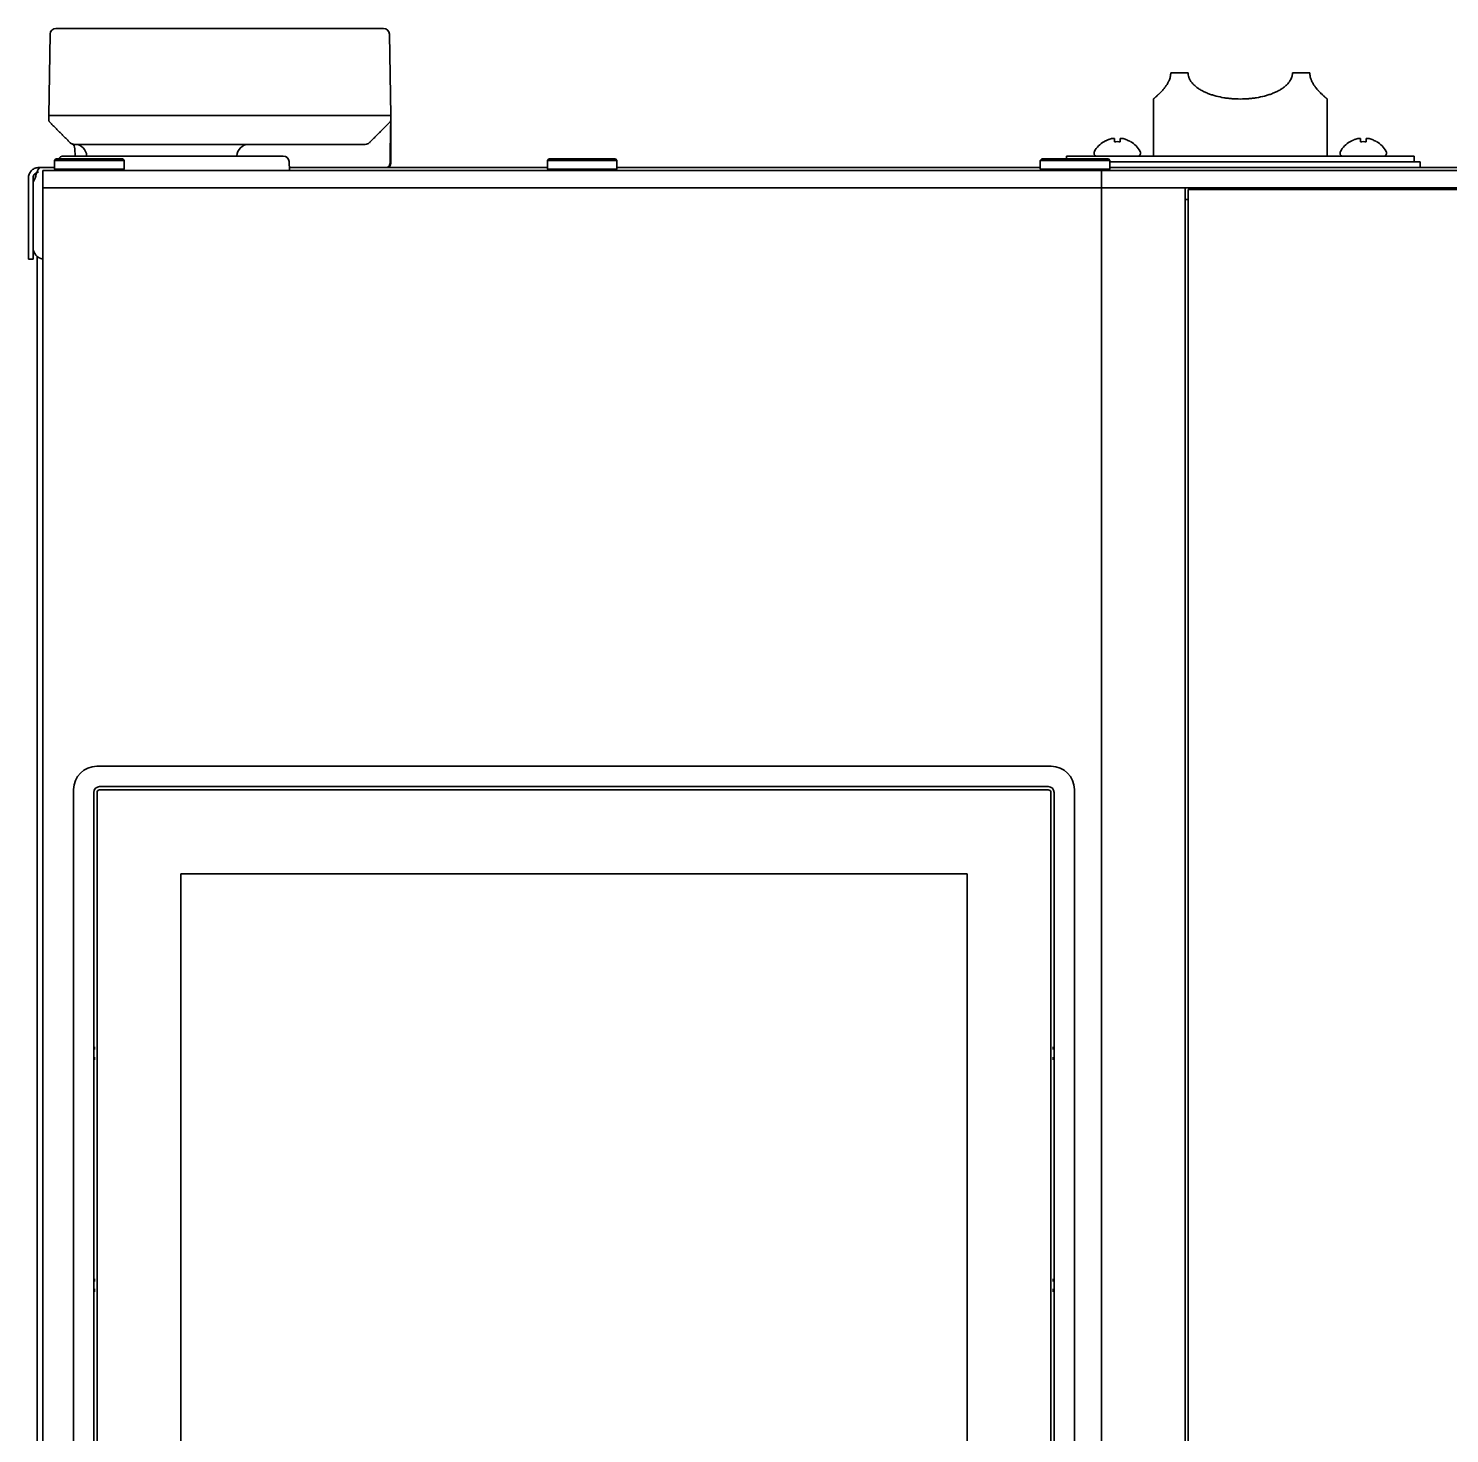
# Model space of a CAD drawing. Extents: x 53 to 4125, y 6244 to 9910.
# Drawn here: x 2212.8 to 2457.9, y 8524.6 to 8766.9 of the extents above; entities that cross this region are included whole.
import ezdxf

# ---------------------------------------------------------------- set-up
doc = ezdxf.new("R2010")
doc.units = 0
doc.header["$LTSCALE"] = 5
doc.layers.add('1', color=7, linetype='CONTINUOUS', true_color=0xffffff)

msp = doc.modelspace()

# ---------------------------------------------------------------- linework, layer by layer
at = {"layer": '1', "color": 7, "linetype": 'Continuous', "lineweight": 35}
for p, q in [((2216.28, 8751.9), (2216.52, 8765.92)), ((2217.52, 8766.9), (2223.28, 8766.9)), ((2223.28, 8766.9), (2268.28, 8766.9)), ((2274.03, 8766.9), (2268.28, 8766.9)), ((2275.03, 8765.92), (2275.28, 8751.9)), ((2409.78, 8759.23), (2412.78, 8759.23)), ((2430.78, 8759.23), (2433.78, 8759.23)), ((2406.78, 8754.73), (2406.78, 8744.9)), ((2436.78, 8744.9), (2436.78, 8754.73)), ((2216.29, 8751.19), (2216.28, 8751.9)), ((2223.28, 8751.9), (2216.28, 8751.9)), ((2268.28, 8751.9), (2223.28, 8751.9)), ((2275.28, 8751.9), (2268.28, 8751.9)), ((2275.26, 8751.19), (2275.23, 8749.21)), ((2275.28, 8751.9), (2275.26, 8751.19)), ((2275.28, 8745.37), (2275.28, 8750.44)), ((2275.23, 8749.21), (2275.16, 8745.12)), ((2220.81, 8744.9), (2220.79, 8746.13)), ((2268.28, 8746.9), (2223.28, 8746.9)), ((2396.56, 8745.5), (2396.56, 8745.3)), ((2398.26, 8747.35), (2398.26, 8747.38)), ((2402.86, 8747.38), (2402.86, 8747.35)), ((2404.56, 8745.3), (2404.56, 8745.5)), ((2438.99, 8745.5), (2438.99, 8745.3)), ((2440.69, 8747.35), (2440.69, 8747.38)), ((2445.29, 8747.38), (2445.29, 8747.35)), ((2446.99, 8745.3), (2446.99, 8745.5)), ((2214.58, 8742.9), (2214.83, 8742.9)), ((2214.83, 8742.9), (2217.28, 8742.9)), ((2217.53, 8744.4), (2217.28, 8744.15)), ((2217.28, 8744.15), (2229.28, 8744.15)), ((2217.28, 8744.15), (2217.28, 8742.65)), ((2217.28, 8742.65), (2217.53, 8742.4)), ((2229.28, 8742.65), (2217.28, 8742.65)), ((2217.53, 8744.4), (2229.03, 8744.4)), ((2256.72, 8744.9), (2218.83, 8744.9)), ((2222.81, 8744.94), (2222.81, 8744.9)), ((2229.28, 8744.15), (2229.03, 8744.4)), ((2229.03, 8742.4), (2229.28, 8742.65)), ((2229.28, 8742.65), (2229.28, 8744.15)), ((2248.74, 8744.9), (2248.74, 8744.94)), ((2257.78, 8742.4), (2257.72, 8743.94)), ((2257.76, 8742.9), (2302.28, 8742.9)), ((2275.27, 8743.64), (2275.28, 8743.9)), ((2302.53, 8744.4), (2302.28, 8744.15)), ((2302.28, 8744.15), (2302.28, 8742.65)), ((2302.28, 8744.15), (2314.28, 8744.15)), ((2302.28, 8742.65), (2302.53, 8742.4)), ((2314.28, 8742.65), (2302.28, 8742.65)), ((2302.53, 8744.4), (2314.03, 8744.4)), ((2314.28, 8744.15), (2314.03, 8744.4)), ((2314.03, 8742.4), (2314.28, 8742.65)), ((2314.28, 8742.65), (2314.28, 8744.15)), ((2314.28, 8742.9), (2387.28, 8742.9)), ((2387.53, 8744.4), (2387.28, 8744.15)), ((2387.28, 8744.15), (2387.28, 8742.65)), ((2387.28, 8744.15), (2399.28, 8744.15)), ((2387.28, 8742.65), (2387.53, 8742.4)), ((2399.28, 8742.65), (2387.28, 8742.65)), ((2387.53, 8744.4), (2399.03, 8744.4)), ((2391.78, 8744.9), (2451.78, 8744.9)), ((2391.78, 8744.9), (2391.78, 8744.4)), ((2399.28, 8744.15), (2399.03, 8744.4)), ((2399.03, 8742.4), (2399.28, 8742.65)), ((2399.28, 8742.65), (2399.28, 8744.15)), ((2399.28, 8743.9), (2452.78, 8743.9)), ((2399.28, 8742.9), (2779.27, 8742.9)), ((2451.78, 8743.9), (2451.78, 8744.9)), ((2452.78, 8742.9), (2452.78, 8743.9)), ((2212.78, 8740.37), (2212.78, 8741.1)), ((2212.78, 8740.37), (2212.78, 8729.1)), ((2213.58, 8740.37), (2213.58, 8741.1)), ((2213.92, 8741.1), (2213.58, 8740.37)), ((2213.58, 8740.37), (2213.58, 8729.1)), ((2213.58, 8740.37), (2213.58, 8729.1)), ((2215.28, 8742.4), (2217.28, 8742.4)), ((2215.28, 8739.4), (2215.28, 8742.4)), ((2396.45, 8742.4), (2217.28, 8742.4)), ((2396.45, 8742.4), (2397.86, 8742.4)), ((2411.62, 8742.4), (2397.86, 8742.4)), ((2397.86, 8742.4), (2397.86, 8739.4)), ((2411.62, 8742.4), (2412.32, 8742.4)), ((2766.23, 8742.4), (2412.32, 8742.4)), ((2217.28, 8739.4), (2215.28, 8739.4)), ((2215.28, 8739.4), (2215.28, 8055.9)), ((2396.45, 8739.4), (2217.28, 8739.4)), ((2397.86, 8739.4), (2396.45, 8739.4)), ((2411.62, 8739.4), (2397.86, 8739.4)), ((2397.86, 8739.4), (2397.86, 8055.9)), ((2412.32, 8739.4), (2411.62, 8739.4)), ((2412.28, 8739.4), (2412.28, 8055.9)), ((2766.23, 8739.4), (2412.32, 8739.4)), ((2765.78, 8739.15), (2412.78, 8739.15)), ((2412.78, 8739.15), (2412.78, 8055.9)), ((2413.28, 8739.4), (2413.28, 8739.15)), ((2413.68, 8739.15), (2413.68, 8739.4)), ((2414.68, 8739.4), (2414.68, 8739.15)), ((2415.68, 8739.4), (2415.68, 8739.15)), ((2421.14, 8739.4), (2421.14, 8739.15)), ((2412.78, 8737.4), (2412.28, 8737.4)), ((2212.78, 8727.1), (2212.78, 8729.1)), ((2213.58, 8727.1), (2213.58, 8729.1)), ((2213.58, 8727.1), (2212.78, 8727.1)), ((2214.28, 8012.25), (2214.28, 8727.57)), ((2224.56, 8639.65), (2389.16, 8639.65)), ((2220.56, 8457.15), (2220.56, 8635.65)), ((2224.06, 8635.15), (2224.06, 8457.15)), ((2224.61, 8635.15), (2224.61, 8263.15)), ((2388.66, 8636.15), (2225.06, 8636.15)), ((2388.66, 8635.6), (2225.06, 8635.6)), ((2389.11, 8263.15), (2389.11, 8635.15)), ((2389.66, 8457.15), (2389.66, 8635.15)), ((2393.16, 8635.65), (2393.16, 8457.15)), ((2239.06, 8621.13), (2239.06, 8404.17)), ((2374.66, 8621.13), (2239.06, 8621.13)), ((2374.66, 8404.17), (2374.66, 8621.13)), ((2224.06, 8591.15), (2224.31, 8591.15)), ((2224.31, 8590.9), (2224.06, 8590.9)), ((2389.41, 8591.15), (2389.66, 8591.15)), ((2389.66, 8590.9), (2389.41, 8590.9)), ((2224.06, 8589.4), (2224.31, 8589.4)), ((2224.31, 8589.15), (2224.06, 8589.15)), ((2389.41, 8589.4), (2389.66, 8589.4)), ((2389.66, 8589.15), (2389.41, 8589.15)), ((2224.06, 8551.15), (2224.31, 8551.15)), ((2224.31, 8550.9), (2224.06, 8550.9)), ((2224.06, 8549.4), (2224.31, 8549.4)), ((2224.31, 8549.15), (2224.06, 8549.15)), ((2389.41, 8551.15), (2389.66, 8551.15)), ((2389.66, 8550.9), (2389.41, 8550.9)), ((2389.41, 8549.4), (2389.66, 8549.4)), ((2389.66, 8549.15), (2389.41, 8549.15))]:
    msp.add_line(p, q, dxfattribs=at)
for centre, radius, start, end in [((2217.52, 8765.9), 1, 90, 179), ((2274.03, 8765.9), 1, 1, 90), ((2219.79, 8746.12), 1, 1, 63.2354), ((2220.81, 8744.9), 2, 1, 90), ((2250.74, 8744.9), 2, 90, 179), ((2270.86, 8747.9), 1, 270, 315), ((2396.96, 8745.5), 0.4, 149.6988, 180), ((2396.96, 8745.3), 0.4, 180, 270), ((2400.76, 8743.28), 4.8, 121.5837, 149.6988), ((2400.56, 8743.6), 3.78, 90.0035, 97.6041), ((2400.56, 8743.6), 3.78, 82.3959, 89.9965), ((2400.36, 8743.28), 4.8, 30.3012, 58.4186), ((2404.16, 8745.3), 0.4, 270, 0), ((2404.16, 8745.5), 0.4, 0, 30.3012), ((2439.39, 8745.5), 0.4, 149.6988, 180), ((2439.39, 8745.3), 0.4, 180, 270), ((2443.19, 8743.28), 4.8, 121.5837, 149.6988), ((2442.99, 8743.6), 3.78, 90.0035, 97.6041), ((2442.99, 8743.6), 3.78, 82.3959, 89.9965), ((2442.79, 8743.28), 4.8, 30.3012, 58.4186), ((2446.59, 8745.3), 0.4, 270, 0), ((2446.59, 8745.5), 0.4, 0, 30.3012), ((2218.83, 8743.9), 1, 90, 149.9995), ((2256.72, 8743.9), 1, 2, 90), ((2274.52, 8743.65), 0.75, 270, 359), ((2415.68, 8737.4), 2, 90, 120.0009), ((2215.58, 8729.1), 2, 180, 261.315), ((2224.56, 8635.65), 4, 90, 180), ((2389.16, 8635.65), 4, 0, 90), ((2225.06, 8635.15), 1, 90, 180), ((2225.06, 8635.15), 0.45, 90, 180), ((2388.66, 8635.15), 1, 0, 90), ((2388.66, 8635.15), 0.45, 0, 90)]:
    msp.add_arc(centre, radius, start, end, dxfattribs=at)
for start_param, end_param in [(3.141593, 3.794822), (3.794822, 4.694936)]:
    msp.add_ellipse((2274.39, 8743.65), major_axis=(0, 0.75), ratio=0.999954, start_param=start_param, end_param=end_param, dxfattribs=at)
for points, knots in [([(2409.78, 8759.23), (2409.78, 8759.17), (2409.77, 8759.11), (2409.77, 8758.99), (2409.76, 8758.93), (2409.74, 8758.75), (2409.72, 8758.64), (2409.67, 8758.41), (2409.64, 8758.31), (2409.57, 8758.1), (2409.53, 8758), (2409.48, 8757.88), (2409.47, 8757.86), (2409.45, 8757.81), (2409.43, 8757.79), (2409.4, 8757.72), (2409.38, 8757.67), (2409.31, 8757.54), (2409.26, 8757.46), (2409.17, 8757.29), (2409.12, 8757.22), (2409.02, 8757.07), (2408.97, 8757), (2408.9, 8756.89), (2408.87, 8756.86), (2408.82, 8756.79), (2408.8, 8756.76), (2408.72, 8756.66), (2408.67, 8756.6), (2408.57, 8756.48), (2408.53, 8756.42), (2408.43, 8756.31), (2408.38, 8756.25), (2408.15, 8755.99), (2407.97, 8755.81), (2407.76, 8755.61), (2407.72, 8755.57), (2407.65, 8755.5), (2407.53, 8755.39), (2407.43, 8755.3), (2407.24, 8755.12), (2407.13, 8755.03), (2407.02, 8754.93), (2406.99, 8754.91), (2406.96, 8754.88), (2406.94, 8754.87), (2406.93, 8754.86), (2406.89, 8754.83), (2406.84, 8754.78), (2406.8, 8754.75), (2406.78, 8754.73), (2406.78, 8754.73), (2406.78, 8754.73)], [0, 0, 0, 0, 0.015636, 0.015636, 0.031272, 0.031272, 0.062545, 0.062545, 0.093817, 0.093817, 0.12509, 0.12509, 0.132908, 0.132908, 0.140726, 0.140726, 0.156362, 0.156362, 0.187635, 0.187635, 0.218907, 0.218907, 0.25018, 0.25018, 0.265816, 0.265816, 0.281452, 0.281452, 0.312725, 0.312725, 0.343997, 0.343997, 0.37527, 0.37527, 0.50036, 0.50036, 0.531632, 0.531632, 0.562905, 0.62545, 0.62545, 0.750539, 0.750539, 0.781812, 0.797448, 0.797448, 0.813084, 0.813084, 0.875629, 0.938174, 0.938174, 1, 1, 1, 1]), ([(2430.78, 8759.23), (2430.78, 8759.17), (2430.77, 8759.11), (2430.76, 8758.99), (2430.76, 8758.93), (2430.73, 8758.75), (2430.7, 8758.64), (2430.63, 8758.41), (2430.59, 8758.31), (2430.49, 8758.1), (2430.44, 8758), (2430.35, 8757.86), (2430.32, 8757.81), (2430.25, 8757.72), (2430.22, 8757.67), (2430.12, 8757.54), (2430.05, 8757.45), (2429.9, 8757.29), (2429.83, 8757.22), (2429.67, 8757.07), (2429.59, 8756.99), (2429.47, 8756.89), (2429.42, 8756.85), (2429.34, 8756.79), (2429.29, 8756.75), (2429.16, 8756.66), (2429.08, 8756.59), (2428.81, 8756.41), (2428.62, 8756.3), (2428.24, 8756.09), (2428.04, 8756), (2427.64, 8755.81), (2427.44, 8755.73), (2427.13, 8755.61), (2427.02, 8755.57), (2426.81, 8755.5), (2426.7, 8755.46), (2426.38, 8755.36), (2426.16, 8755.3), (2425.5, 8755.12), (2425.05, 8755.03), (2424.36, 8754.92), (2424.13, 8754.88), (2423.78, 8754.84), (2423.61, 8754.82), (2423.43, 8754.8), (2423.31, 8754.79), (2423.25, 8754.79), (2422.72, 8754.75), (2422.25, 8754.73), (2421.3, 8754.73), (2420.83, 8754.75), (2420.13, 8754.8), (2419.89, 8754.83), (2419.54, 8754.87), (2419.42, 8754.88), (2419.19, 8754.92), (2419.08, 8754.93), (2418.5, 8755.03), (2418.05, 8755.12), (2417.39, 8755.29), (2417.18, 8755.36), (2416.75, 8755.49), (2416.54, 8755.57), (2416.22, 8755.68), (2416.12, 8755.73), (2415.91, 8755.81), (2415.81, 8755.86), (2415.51, 8755.99), (2415.31, 8756.09), (2415.03, 8756.25), (2414.93, 8756.3), (2414.75, 8756.42), (2414.65, 8756.47), (2414.47, 8756.59), (2414.39, 8756.66), (2414.26, 8756.75), (2414.21, 8756.79), (2414.13, 8756.85), (2414.08, 8756.89), (2413.96, 8756.99), (2413.88, 8757.07), (2413.72, 8757.22), (2413.65, 8757.29), (2413.5, 8757.46), (2413.43, 8757.54), (2413.33, 8757.67), (2413.3, 8757.72), (2413.23, 8757.81), (2413.2, 8757.86), (2413.11, 8758), (2413.06, 8758.1), (2412.99, 8758.25), (2412.97, 8758.31), (2412.93, 8758.39), (2412.92, 8758.41), (2412.9, 8758.47), (2412.89, 8758.5), (2412.85, 8758.64), (2412.82, 8758.75), (2412.8, 8758.93), (2412.79, 8758.99), (2412.78, 8759.08), (2412.78, 8759.11), (2412.78, 8759.17), (2412.78, 8759.2), (2412.78, 8759.23)], [0, 0, 0, 0, 0.007812, 0.007812, 0.015625, 0.015625, 0.03125, 0.03125, 0.046875, 0.046875, 0.0625, 0.0625, 0.070312, 0.070312, 0.078125, 0.078125, 0.09375, 0.09375, 0.109375, 0.109375, 0.125, 0.125, 0.132812, 0.132812, 0.140625, 0.140625, 0.15625, 0.15625, 0.1875, 0.1875, 0.21875, 0.21875, 0.25, 0.25, 0.265625, 0.265625, 0.28125, 0.28125, 0.3125, 0.3125, 0.375, 0.375, 0.40625, 0.40625, 0.421875, 0.429687, 0.429687, 0.4375, 0.4375, 0.5, 0.5, 0.5625, 0.5625, 0.59375, 0.59375, 0.609375, 0.609375, 0.625, 0.625, 0.6875, 0.6875, 0.71875, 0.71875, 0.75, 0.75, 0.765625, 0.765625, 0.78125, 0.78125, 0.8125, 0.8125, 0.828125, 0.828125, 0.84375, 0.84375, 0.859375, 0.859375, 0.867187, 0.867187, 0.875, 0.875, 0.890625, 0.890625, 0.90625, 0.90625, 0.921875, 0.921875, 0.929688, 0.929688, 0.9375, 0.9375, 0.953125, 0.953125, 0.960938, 0.960938, 0.964844, 0.964844, 0.96875, 0.96875, 0.984375, 0.984375, 0.992188, 0.992188, 0.996094, 0.996094, 1, 1, 1, 1]), ([(2436.78, 8754.73), (2436.78, 8754.73), (2436.78, 8754.73), (2436.78, 8754.73), (2436.75, 8754.75), (2436.69, 8754.8), (2436.66, 8754.83), (2436.59, 8754.88), (2436.55, 8754.92), (2436.49, 8754.97), (2436.45, 8755), (2436.41, 8755.04), (2436.39, 8755.06), (2436.37, 8755.07), (2436.31, 8755.13), (2436.19, 8755.24), (2436.05, 8755.36), (2435.91, 8755.5), (2435.83, 8755.57), (2435.67, 8755.73), (2435.58, 8755.81), (2435.41, 8755.99), (2435.31, 8756.09), (2435.2, 8756.22), (2435.17, 8756.25), (2435.12, 8756.3), (2435.1, 8756.33), (2435.03, 8756.42), (2434.98, 8756.47), (2434.83, 8756.66), (2434.73, 8756.78), (2434.6, 8756.96), (2434.58, 8756.99), (2434.53, 8757.07), (2434.5, 8757.1), (2434.43, 8757.22), (2434.38, 8757.29), (2434.29, 8757.46), (2434.24, 8757.54), (2434.15, 8757.72), (2434.11, 8757.81), (2434.05, 8757.93), (2434.04, 8757.95), (2434.02, 8758), (2433.99, 8758.07), (2433.97, 8758.15), (2433.91, 8758.31), (2433.88, 8758.41), (2433.84, 8758.58), (2433.83, 8758.64), (2433.81, 8758.75), (2433.8, 8758.81), (2433.78, 8758.99), (2433.78, 8759.11), (2433.78, 8759.23)], [0, 0, 0, 0, 0.000375, 0.000375, 0.125328, 0.125328, 0.187805, 0.187805, 0.250281, 0.250281, 0.281519, 0.297139, 0.297139, 0.312758, 0.312758, 0.375234, 0.437711, 0.437711, 0.500187, 0.500187, 0.562664, 0.562664, 0.625141, 0.625141, 0.64076, 0.64076, 0.656379, 0.656379, 0.687617, 0.687617, 0.750094, 0.750094, 0.765713, 0.765713, 0.781332, 0.781332, 0.81257, 0.81257, 0.843809, 0.843809, 0.875047, 0.875047, 0.882856, 0.882856, 0.890666, 0.906285, 0.906285, 0.937523, 0.937523, 0.953143, 0.953143, 0.968762, 0.968762, 1, 1, 1, 1]), ([(2216.29, 8751.19), (2216.29, 8751.14), (2216.29, 8751.09), (2216.31, 8751), (2216.33, 8750.95), (2216.37, 8750.86), (2216.39, 8750.82), (2216.44, 8750.74), (2216.47, 8750.7), (2216.51, 8750.67)], [0, 0, 0, 0, 0.25, 0.25, 0.5, 0.5, 0.75, 0.75, 1, 1, 1, 1]), ([(2275.04, 8750.67), (2275.08, 8750.7), (2275.11, 8750.74), (2275.16, 8750.82), (2275.18, 8750.86), (2275.22, 8750.95), (2275.24, 8751), (2275.26, 8751.09), (2275.26, 8751.14), (2275.26, 8751.19)], [0, 0, 0, 0, 0.25, 0.25, 0.5, 0.5, 0.75, 0.75, 1, 1, 1, 1]), ([(2400.06, 8747.35), (2400.06, 8747.47), (2400.06, 8747.58), (2400.06, 8747.72), (2400.06, 8747.76), (2400.06, 8747.83), (2400.06, 8747.87), (2400.06, 8747.9)], [0, 0, 0, 0, 0.5, 0.5, 0.75, 0.75, 1, 1, 1, 1]), ([(2402.86, 8747.35), (2402.65, 8747.47), (2402.44, 8747.58), (2402.12, 8747.72), (2402.01, 8747.76), (2401.79, 8747.83), (2401.67, 8747.87), (2401.56, 8747.9)], [0, 0, 0, 0, 0.5, 0.5, 0.75, 0.75, 1, 1, 1, 1]), ([(2442.49, 8747.35), (2442.49, 8747.47), (2442.49, 8747.58), (2442.49, 8747.72), (2442.49, 8747.76), (2442.49, 8747.83), (2442.49, 8747.87), (2442.49, 8747.9)], [0, 0, 0, 0, 0.5, 0.5, 0.75, 0.75, 1, 1, 1, 1]), ([(2445.29, 8747.35), (2445.09, 8747.47), (2444.88, 8747.58), (2444.56, 8747.72), (2444.45, 8747.76), (2444.22, 8747.83), (2444.11, 8747.87), (2443.99, 8747.9)], [0, 0, 0, 0, 0.5, 0.5, 0.75, 0.75, 1, 1, 1, 1]), ([(2220.69, 8746.9), (2220.62, 8746.9), (2220.56, 8746.91), (2220.43, 8746.93), (2220.37, 8746.95), (2220.19, 8747.03), (2220.08, 8747.1), (2219.98, 8747.19)], [0, 0, 0, 0, 0.25, 0.25, 0.5, 0.5, 1, 1, 1, 1]), ([(2220.69, 8746.9), (2220.62, 8746.9), (2220.56, 8746.91), (2220.43, 8746.93), (2220.37, 8746.95), (2220.25, 8747), (2220.19, 8747.03), (2220.08, 8747.11), (2220.03, 8747.15), (2219.98, 8747.19)], [0, 0, 0, 0, 0.25, 0.25, 0.5, 0.5, 0.75, 0.75, 1, 1, 1, 1]), ([(2220.69, 8746.9), (2220.62, 8746.9), (2220.56, 8746.91), (2220.43, 8746.93), (2220.37, 8746.95), (2220.25, 8747), (2220.19, 8747.03), (2220.08, 8747.11), (2220.03, 8747.15), (2219.98, 8747.19)], [0, 0, 0, 0, 0.25, 0.25, 0.5, 0.5, 0.75, 0.75, 1, 1, 1, 1]), ([(2220.69, 8746.9), (2220.62, 8746.9), (2220.56, 8746.91), (2220.43, 8746.93), (2220.37, 8746.95), (2220.25, 8747), (2220.19, 8747.03), (2220.08, 8747.11), (2220.03, 8747.15), (2219.98, 8747.19)], [0, 0, 0, 0, 0.25, 0.25, 0.5, 0.5, 0.75, 0.75, 1, 1, 1, 1]), ([(2220.69, 8746.9), (2220.62, 8746.9), (2220.56, 8746.91), (2220.43, 8746.93), (2220.37, 8746.95), (2220.19, 8747.03), (2220.08, 8747.1), (2219.98, 8747.19)], [0, 0, 0, 0, 0.25, 0.25, 0.5, 0.5, 1, 1, 1, 1]), ([(2223.28, 8746.9), (2223.19, 8746.9), (2223.11, 8746.9), (2222.94, 8746.9), (2222.86, 8746.9), (2222.74, 8746.9), (2222.7, 8746.9), (2222.61, 8746.9), (2222.57, 8746.9), (2222.45, 8746.9), (2222.38, 8746.9), (2222.22, 8746.9), (2222.15, 8746.9), (2222.04, 8746.9), (2222, 8746.9), (2221.93, 8746.9), (2221.89, 8746.9), (2221.79, 8746.9), (2221.72, 8746.9), (2221.59, 8746.9), (2221.53, 8746.9), (2221.41, 8746.9), (2221.35, 8746.9), (2221.27, 8746.9), (2221.24, 8746.9), (2221.19, 8746.9), (2221.17, 8746.9), (2221.1, 8746.9), (2221.05, 8746.9), (2220.99, 8746.9), (2220.97, 8746.9), (2220.94, 8746.9), (2220.92, 8746.9), (2220.89, 8746.9), (2220.87, 8746.9), (2220.84, 8746.9), (2220.83, 8746.9), (2220.8, 8746.9), (2220.79, 8746.9), (2220.77, 8746.9), (2220.76, 8746.9), (2220.74, 8746.9), (2220.73, 8746.9), (2220.72, 8746.9), (2220.71, 8746.9), (2220.7, 8746.9), (2220.7, 8746.9), (2220.69, 8746.9), (2220.69, 8746.9), (2220.69, 8746.9), (2220.69, 8746.9), (2220.69, 8746.9), (2220.69, 8746.9), (2220.69, 8746.9)], [0, 0, 0, 0, 0.0625, 0.0625, 0.125, 0.125, 0.15625, 0.15625, 0.1875, 0.1875, 0.25, 0.25, 0.3125, 0.3125, 0.34375, 0.34375, 0.375, 0.375, 0.4375, 0.4375, 0.5, 0.5, 0.5625, 0.5625, 0.59375, 0.59375, 0.625, 0.625, 0.6875, 0.6875, 0.71875, 0.71875, 0.75, 0.75, 0.78125, 0.78125, 0.8125, 0.8125, 0.84375, 0.84375, 0.875, 0.875, 0.90625, 0.90625, 0.9375, 0.9375, 0.96875, 0.96875, 0.984375, 0.984375, 0.992187, 0.992187, 1, 1, 1, 1]), ([(2268.31, 8746.9), (2268.31, 8746.9), (2268.31, 8746.9), (2268.3, 8746.9), (2268.29, 8746.9), (2268.28, 8746.9), (2268.28, 8746.9), (2268.27, 8746.9)], [0, 0, 0, 0, 0.150816, 0.150816, 0.575408, 0.575408, 1, 1, 1, 1]), ([(2268.33, 8746.9), (2268.33, 8746.9), (2268.33, 8746.9), (2268.33, 8746.9), (2268.32, 8746.9), (2268.32, 8746.9), (2268.32, 8746.9), (2268.31, 8746.9)], [0, 0, 0, 0, 0.206132, 0.206132, 0.636473, 0.636473, 1, 1, 1, 1]), ([(2270.86, 8746.9), (2270.86, 8746.9), (2270.86, 8746.9), (2270.86, 8746.9), (2270.85, 8746.9), (2270.84, 8746.9), (2270.83, 8746.9), (2270.81, 8746.9), (2270.8, 8746.9), (2270.78, 8746.9), (2270.77, 8746.9), (2270.73, 8746.9), (2270.7, 8746.9), (2270.64, 8746.9), (2270.6, 8746.9), (2270.54, 8746.9), (2270.52, 8746.9), (2270.48, 8746.9), (2270.46, 8746.9), (2270.39, 8746.9), (2270.34, 8746.9), (2270.24, 8746.9), (2270.18, 8746.9), (2270.07, 8746.9), (2270, 8746.9), (2269.91, 8746.9), (2269.88, 8746.9), (2269.81, 8746.9), (2269.78, 8746.9), (2269.67, 8746.9), (2269.6, 8746.9), (2269.49, 8746.9), (2269.45, 8746.9), (2269.38, 8746.9), (2269.34, 8746.9), (2269.27, 8746.9), (2269.23, 8746.9), (2269.15, 8746.9), (2269.11, 8746.9), (2269.03, 8746.9), (2268.99, 8746.9), (2268.91, 8746.9), (2268.87, 8746.9), (2268.79, 8746.9), (2268.75, 8746.9), (2268.66, 8746.9), (2268.62, 8746.9), (2268.54, 8746.9), (2268.5, 8746.9), (2268.44, 8746.9), (2268.41, 8746.9), (2268.38, 8746.9), (2268.37, 8746.9), (2268.35, 8746.9), (2268.34, 8746.9), (2268.33, 8746.9)], [0, 0, 0, 0, 0.027882, 0.027882, 0.059241, 0.059241, 0.121958, 0.121958, 0.153317, 0.153317, 0.184675, 0.184675, 0.247393, 0.247393, 0.31011, 0.31011, 0.341469, 0.341469, 0.372827, 0.372827, 0.435544, 0.435544, 0.498262, 0.498262, 0.560979, 0.560979, 0.592338, 0.592338, 0.623696, 0.623696, 0.686414, 0.686414, 0.717772, 0.717772, 0.749131, 0.749131, 0.78049, 0.78049, 0.811848, 0.811848, 0.843207, 0.843207, 0.874565, 0.874565, 0.905924, 0.905924, 0.937283, 0.937283, 0.968641, 0.968641, 0.984321, 0.984321, 0.99216, 0.99216, 1, 1, 1, 1]), ([(2212.78, 8741.1), (2212.78, 8741.21), (2212.79, 8741.33), (2212.83, 8741.54), (2212.86, 8741.65), (2212.94, 8741.86), (2212.99, 8741.96), (2213.11, 8742.15), (2213.18, 8742.24), (2213.33, 8742.4), (2213.41, 8742.48), (2213.59, 8742.61), (2213.68, 8742.67), (2213.88, 8742.77), (2213.99, 8742.81), (2214.2, 8742.87), (2214.32, 8742.89), (2214.43, 8742.9)], [0, 0, 0, 0, 0.125, 0.125, 0.25, 0.25, 0.375, 0.375, 0.5, 0.5, 0.625, 0.625, 0.75, 0.75, 0.875, 0.875, 1, 1, 1, 1]), ([(2214.8, 8742.9), (2214.76, 8742.89), (2214.73, 8742.87), (2214.65, 8742.81), (2214.62, 8742.77), (2214.54, 8742.67), (2214.51, 8742.61), (2214.43, 8742.48), (2214.4, 8742.4), (2214.32, 8742.24), (2214.29, 8742.15), (2214.21, 8741.96), (2214.17, 8741.86), (2214.1, 8741.65), (2214.06, 8741.54), (2213.99, 8741.33), (2213.95, 8741.21), (2213.92, 8741.1)], [0, 0, 0, 0, 0.125, 0.125, 0.25, 0.25, 0.375, 0.375, 0.5, 0.5, 0.625, 0.625, 0.75, 0.75, 0.875, 0.875, 1, 1, 1, 1]), ([(2214.43, 8742.9), (2214.43, 8742.9), (2214.44, 8742.9), (2214.45, 8742.9), (2214.46, 8742.9), (2214.47, 8742.9), (2214.48, 8742.9), (2214.49, 8742.9), (2214.5, 8742.9), (2214.51, 8742.9), (2214.52, 8742.9), (2214.53, 8742.9), (2214.54, 8742.9), (2214.55, 8742.9), (2214.56, 8742.9), (2214.57, 8742.9), (2214.58, 8742.9)], [0, 0, 0, 0, 0.070356, 0.140723, 0.211142, 0.28165, 0.352287, 0.42309, 0.494098, 0.565348, 0.636878, 0.708725, 0.780925, 0.853514, 0.926527, 1, 1, 1, 1]), ([(2214.83, 8742.9), (2214.82, 8742.9), (2214.82, 8742.9), (2214.82, 8742.9), (2214.82, 8742.9), (2214.82, 8742.9), (2214.82, 8742.9), (2214.82, 8742.9), (2214.82, 8742.9), (2214.81, 8742.9), (2214.81, 8742.9), (2214.81, 8742.9), (2214.81, 8742.9), (2214.8, 8742.9), (2214.8, 8742.9)], [0, 0, 0, 0, 0.219075, 0.291275, 0.363122, 0.434652, 0.505902, 0.57691, 0.647713, 0.71835, 0.788858, 0.859277, 0.929644, 1, 1, 1, 1]), ([(2275.14, 8744.3), (2275.14, 8744.25), (2275.14, 8744.2), (2275.14, 8744.13), (2275.14, 8744.1), (2275.14, 8744.06), (2275.14, 8744.04), (2275.14, 8743.98), (2275.14, 8743.92), (2275.14, 8743.87), (2275.14, 8743.85)], [0, 0, 0, 0, 0.282446, 0.282446, 0.423669, 0.423669, 0.564892, 0.564892, 0.847338, 1, 1, 1, 1]), ([(2275.14, 8743.85), (2275.14, 8743.84), (2275.14, 8743.82), (2275.14, 8743.8), (2275.14, 8743.78), (2275.14, 8743.76), (2275.14, 8743.75), (2275.14, 8743.71), (2275.14, 8743.68), (2275.14, 8743.65), (2275.14, 8743.64), (2275.14, 8743.64)], [0, 0, 0, 0, 0.103038, 0.103038, 0.215159, 0.215159, 0.327279, 0.327279, 0.551519, 0.77576, 1, 1, 1, 1]), ([(2213.58, 8741.1), (2213.58, 8741.23), (2213.6, 8741.35), (2213.69, 8741.58), (2213.76, 8741.69), (2213.92, 8741.87), (2214.02, 8741.95), (2214.25, 8742.05), (2214.37, 8742.09), (2214.49, 8742.1)], [0, 0, 0, 0, 0.25, 0.25, 0.5, 0.5, 0.75, 0.75, 1, 1, 1, 1])]:
    msp.add_open_spline(points, degree=3, knots=knots, dxfattribs=at)
for points, degree in [([(2219.98, 8747.19), (2216.51, 8750.67)], 1), ([(2271.57, 8747.19), (2275.04, 8750.67)], 1), ([(2275.28, 8750.44), (2275.28, 8751.37), (2275.28, 8751.9), (2275.28, 8751.9)], 3), ([(2399.56, 8747.9), (2399.5, 8747.88), (2399.4, 8747.85), (2399.23, 8747.8), (2399.07, 8747.75), (2398.92, 8747.69), (2398.77, 8747.62), (2398.61, 8747.54), (2398.44, 8747.46), (2398.32, 8747.39), (2398.26, 8747.35)], 3), ([(2400.06, 8747.9), (2400.03, 8747.9), (2399.99, 8747.91), (2399.92, 8747.91), (2399.84, 8747.91), (2399.77, 8747.91), (2399.7, 8747.91), (2399.63, 8747.91), (2399.58, 8747.9), (2399.56, 8747.9)], 3), ([(2401.56, 8747.9), (2401.53, 8747.9), (2401.48, 8747.91), (2401.41, 8747.91), (2401.33, 8747.91), (2401.26, 8747.91), (2401.2, 8747.91), (2401.13, 8747.91), (2401.08, 8747.9), (2401.06, 8747.9)], 3), ([(2401.06, 8747.9), (2401.06, 8747.88), (2401.06, 8747.85), (2401.06, 8747.8), (2401.06, 8747.75), (2401.06, 8747.69), (2401.06, 8747.62), (2401.06, 8747.54), (2401.06, 8747.46), (2401.06, 8747.39), (2401.06, 8747.35)], 3), ([(2441.99, 8747.9), (2441.94, 8747.88), (2441.83, 8747.85), (2441.67, 8747.8), (2441.51, 8747.75), (2441.35, 8747.69), (2441.2, 8747.62), (2441.05, 8747.54), (2440.88, 8747.46), (2440.76, 8747.39), (2440.69, 8747.35)], 3), ([(2442.49, 8747.9), (2442.47, 8747.9), (2442.42, 8747.91), (2442.35, 8747.91), (2442.28, 8747.91), (2442.21, 8747.91), (2442.14, 8747.91), (2442.06, 8747.91), (2442.02, 8747.9), (2441.99, 8747.9)], 3), ([(2443.99, 8747.9), (2443.97, 8747.9), (2443.92, 8747.91), (2443.84, 8747.91), (2443.77, 8747.91), (2443.7, 8747.91), (2443.63, 8747.91), (2443.56, 8747.91), (2443.52, 8747.9), (2443.49, 8747.9)], 3), ([(2443.49, 8747.9), (2443.49, 8747.88), (2443.49, 8747.85), (2443.49, 8747.8), (2443.49, 8747.75), (2443.49, 8747.69), (2443.49, 8747.62), (2443.49, 8747.54), (2443.49, 8747.46), (2443.49, 8747.39), (2443.49, 8747.35)], 3), ([(2219.98, 8747.19), (2219.98, 8747.19)], 1), ([(2219.98, 8747.19), (2219.98, 8747.19)], 1), ([(2275.16, 8745.12), (2275.15, 8744.85), (2275.15, 8744.57), (2275.14, 8744.3)], 3), ([(2275.28, 8743.9), (2275.28, 8743.9), (2275.28, 8744.44), (2275.28, 8745.37)], 3)]:
    msp.add_open_spline(points, degree=degree, dxfattribs=at)

doc.saveas('drawing.dxf')
